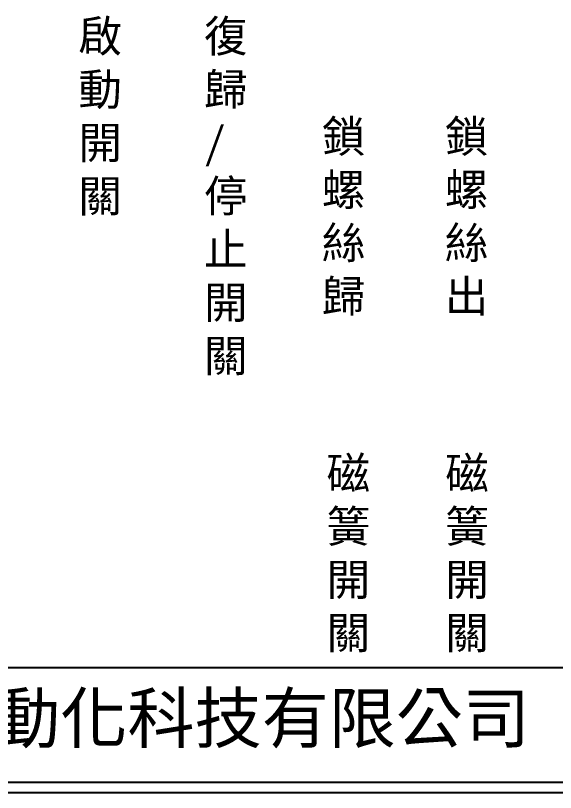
# Model space of a CAD drawing. Extents: x 325 to 612, y 3 to 207.
# Drawn here: x 391.2 to 457.1, y 3 to 97.8 of the extents above; entities that cross this region are included whole.
import ezdxf

# ---------------------------------------------------------------- set-up
doc = ezdxf.new("R2010")
doc.units = 0
doc.layers.add('圖框層', color=7, linetype='CONTINUOUS')
doc.layers.add('標尺寸層', color=3, linetype='CONTINUOUS')
doc.styles.add('CNS', font='romanc.shx', dxfattribs={"bigfont": 'chineset.shx'})
doc.styles.add('STSL', font='KAIU.TTF')

msp = doc.modelspace()

# ---------------------------------------------------------------- linework, layer by layer
at = {"layer": '圖框層', "color": 7}
for p, q in [((326.569, 18.25), (611.07, 18.25)), ((326.569, 4.25), (611.07, 4.25)), ((325.319, 3), (612.319, 3))]:
    msp.add_line(p, q, dxfattribs=at)

# ---------------------------------------------------------------- texts
at = {"layer": '圖框層', "color": 4, "style": 'STSL'}
msp.add_text('泓陞自動化科技有限公司', height=6, dxfattribs=at).set_placement((363.923, 9.076))
at = {"layer": '標尺寸層', "color": 7, "char_height": 3.9, "width": 4.96081, "style": 'CNS'}
for s, insert, attachment_point in [('{\\fDFKai-SB|b0|i0|c136|p65;啟動開關}', (398.85, 97.234), 1), ('{\\fDFKai-SB|b0|i0|c136|p65;復歸\\P/\\P停止開關}', (414.177, 97.234), 1), ('{\\fDFKai-SB|b0|i0|c136|p65;鎖螺絲歸}', (431.214, 73.103), 5), ('{\\fDFKai-SB|b0|i0|c136|p65;鎖螺絲出}', (446.214, 73.103), 5), ('{\\fDFKai-SB|b0|i0|c136|p65;磁簧開關}', (431.793, 32.007), 5), ('{\\fDFKai-SB|b0|i0|c136|p65;磁簧開關}', (446.273, 32.007), 5)]:
    msp.add_mtext(s, dxfattribs=dict(at, insert=insert, attachment_point=attachment_point))

doc.saveas('drawing.dxf')
